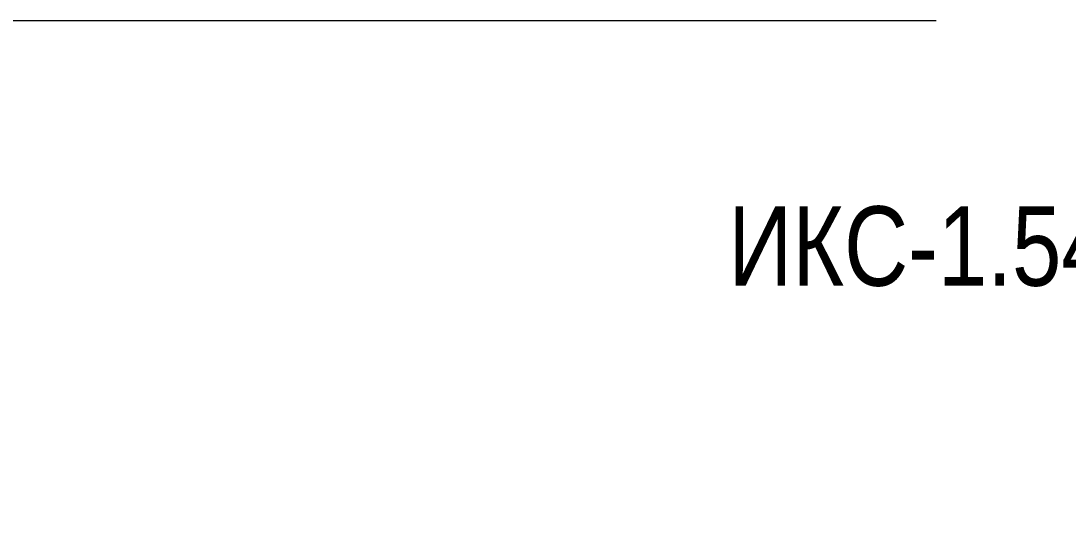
# Model space of a CAD drawing. Header units: millimetres. Extents: x -8083 to 6576, y -6691 to 5601.
# Drawn here: x -4134 to -186, y 3656 to 5601 of the extents above; entities that cross this region are included whole.
import ezdxf

# ---------------------------------------------------------------- set-up
doc = ezdxf.new("R2010")
doc.units = ezdxf.units.MM
doc.layers.add('DIKOM_АРТИКУЛ', color=7, linetype='Continuous')
doc.layers.add('DIKOM_РАЗМЕР_ЗОНА', color=7, linetype='Continuous')
doc.styles.add('style1', font='arial.ttf', dxfattribs={"width": 0.8})
doc.dimstyles.new('1-50', dxfattribs={"dimtxt": 300, "dimasz": 200, "dimexe": 100, "dimexo": 0, "dimgap": 100, "dimtad": 1, "dimtxsty": 'style1', "dimcen": 200, "dimclrd": 7, "dimclre": 7, "dimclrt": 7, "dimadec": 1, "dimazin": 2, "dimtfac": 1, "dimtmove": 0, "dimatfit": 2, "dimfxl": 0, "dimlwd": 25, "dimlwe": 18, "dimarcsym": 0})

# ---------------------------------------------------------------- blocks, each defined once
blk = doc.blocks.new('*D12')
at = {"layer": 'Defpoints', "color": 0, "transparency": 16777216}
for p in [(-682.9, 5600.5), (-7632.5, -5169.1), (-3908.3, -5169.1)]:
    blk.add_point(p, dxfattribs=at)
at = {"layer": 'DIKOM_РАЗМЕР_ЗОНА', "color": 7, "lineweight": 18, "transparency": 16777216}
for p, q in [((-682.9, 5600.5), (-7732.5, 5600.5)), ((-3908.3, -5169.1), (-7732.5, -5169.1))]:
    blk.add_line(p, q, dxfattribs=at)
at = {"layer": 'DIKOM_РАЗМЕР_ЗОНА', "color": 7, "lineweight": 25, "transparency": 16777216}
blk.add_line((-7632.5, 5400.5), (-7632.5, -4969.1), dxfattribs=at)
at = {"layer": 'DIKOM_РАЗМЕР_ЗОНА', "color": 7, "transparency": 16777216}
for points in [[(-7665.9, 5400.5), (-7599.2, 5400.5), (-7632.5, 5600.5)], [(-7665.9, -4969.1), (-7599.2, -4969.1), (-7632.5, -5169.1)]]:
    blk.add_solid(points, dxfattribs=at)
at = {"layer": 'DIKOM_РАЗМЕР_ЗОНА', "color": 7, "transparency": 16777216, "insert": (-7885.7, 474.9), "char_height": 300, "attachment_point": 5, "rotation": 90, "style": 'style1'}
blk.add_mtext('10800', dxfattribs=at)

msp = doc.modelspace()

# ---------------------------------------------------------------- texts
at = {"layer": 'DIKOM_АРТИКУЛ', "insert": (-1466.805, 4900.877), "char_height": 300, "attachment_point": 1, "style": 'style1'}
msp.add_mtext_dynamic_manual_height_columns('ИКС-1.54', width=1667.53662, gutter_width=20, heights=[0], dxfattribs=at)

# ---------------------------------------------------------------- dimensions: what is measured, and where the dimension line sits
at = {"layer": 'DIKOM_РАЗМЕР_ЗОНА'}
dim = msp.add_linear_dim(base=(-7632.537, -5169.059), p1=(-682.93, 5600.541), p2=(-3908.34, -5169.059), angle=90, text='10800', dimstyle='1-50', dxfattribs=at)
dim.commit()
dim.dimension.update_dxf_attribs({"geometry": '*D12', "text_midpoint": (-7632.537, 474.854), "dimtype": 160})

doc.saveas('drawing.dxf')
